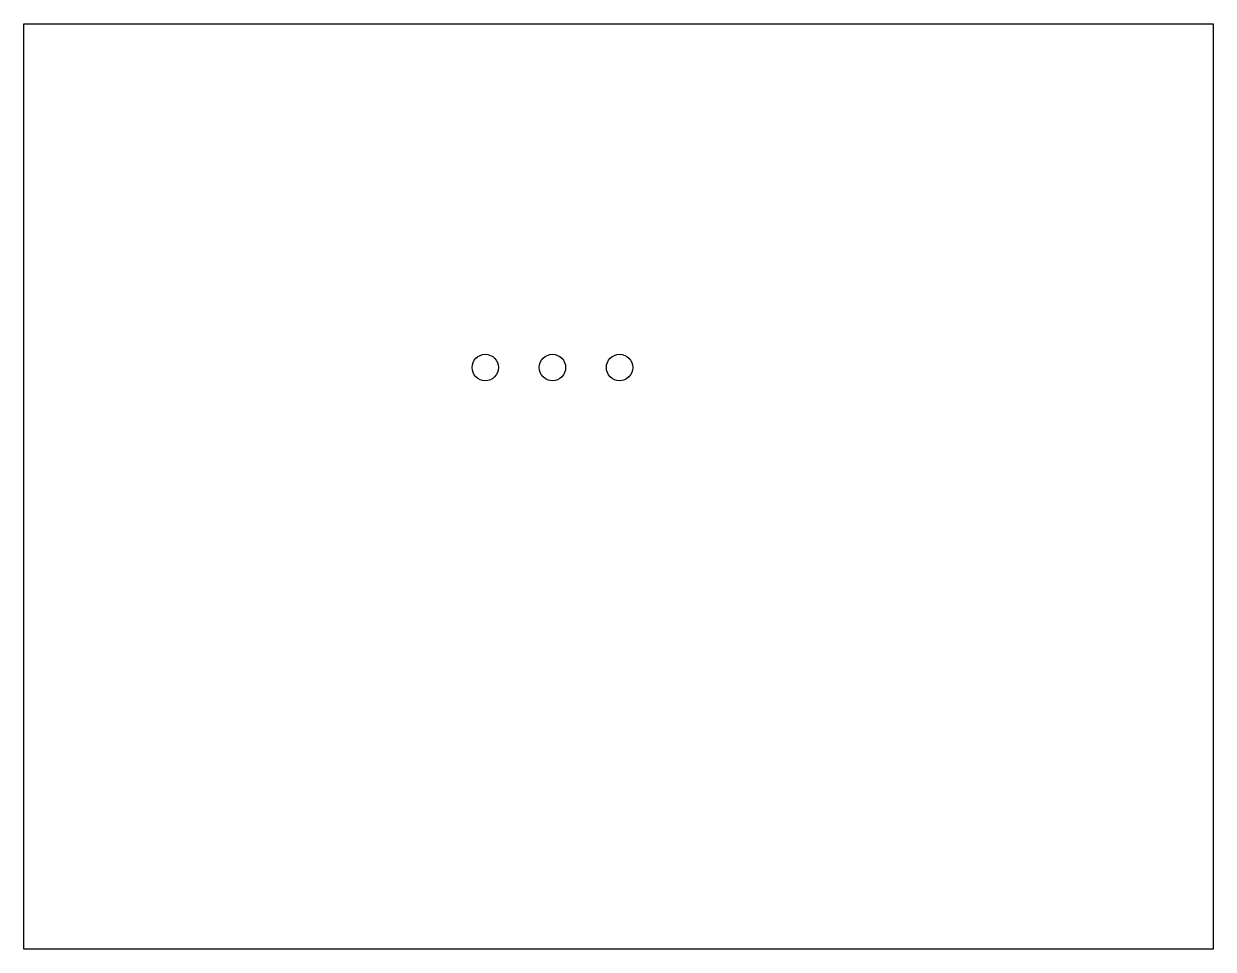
# Model space of a CAD drawing. Header units: millimetres. Extents: x 10 to 55, y -45 to -10.
import ezdxf

# ---------------------------------------------------------------- set-up
doc = ezdxf.new("R2010")
doc.units = ezdxf.units.MM
doc.layers.add('Edge.Cuts', color=254, linetype='CONTINUOUS', true_color=0xd0d2cd)

msp = doc.modelspace()

# ---------------------------------------------------------------- linework, layer by layer
at = {"layer": 'Edge.Cuts', "linetype": 'CONTINUOUS'}
for p, q in [((10, -10), (55, -10)), ((10, -45), (10, -10)), ((55, -10), (55, -45)), ((55, -45), (10, -45))]:
    msp.add_line(p, q, dxfattribs=at)
at = {"layer": 'Edge.Cuts'}
for centre in [(27.46, -23), (30, -23), (32.54, -23)]:
    msp.add_circle(centre, 0.5, dxfattribs=at)

doc.saveas('drawing.dxf')
